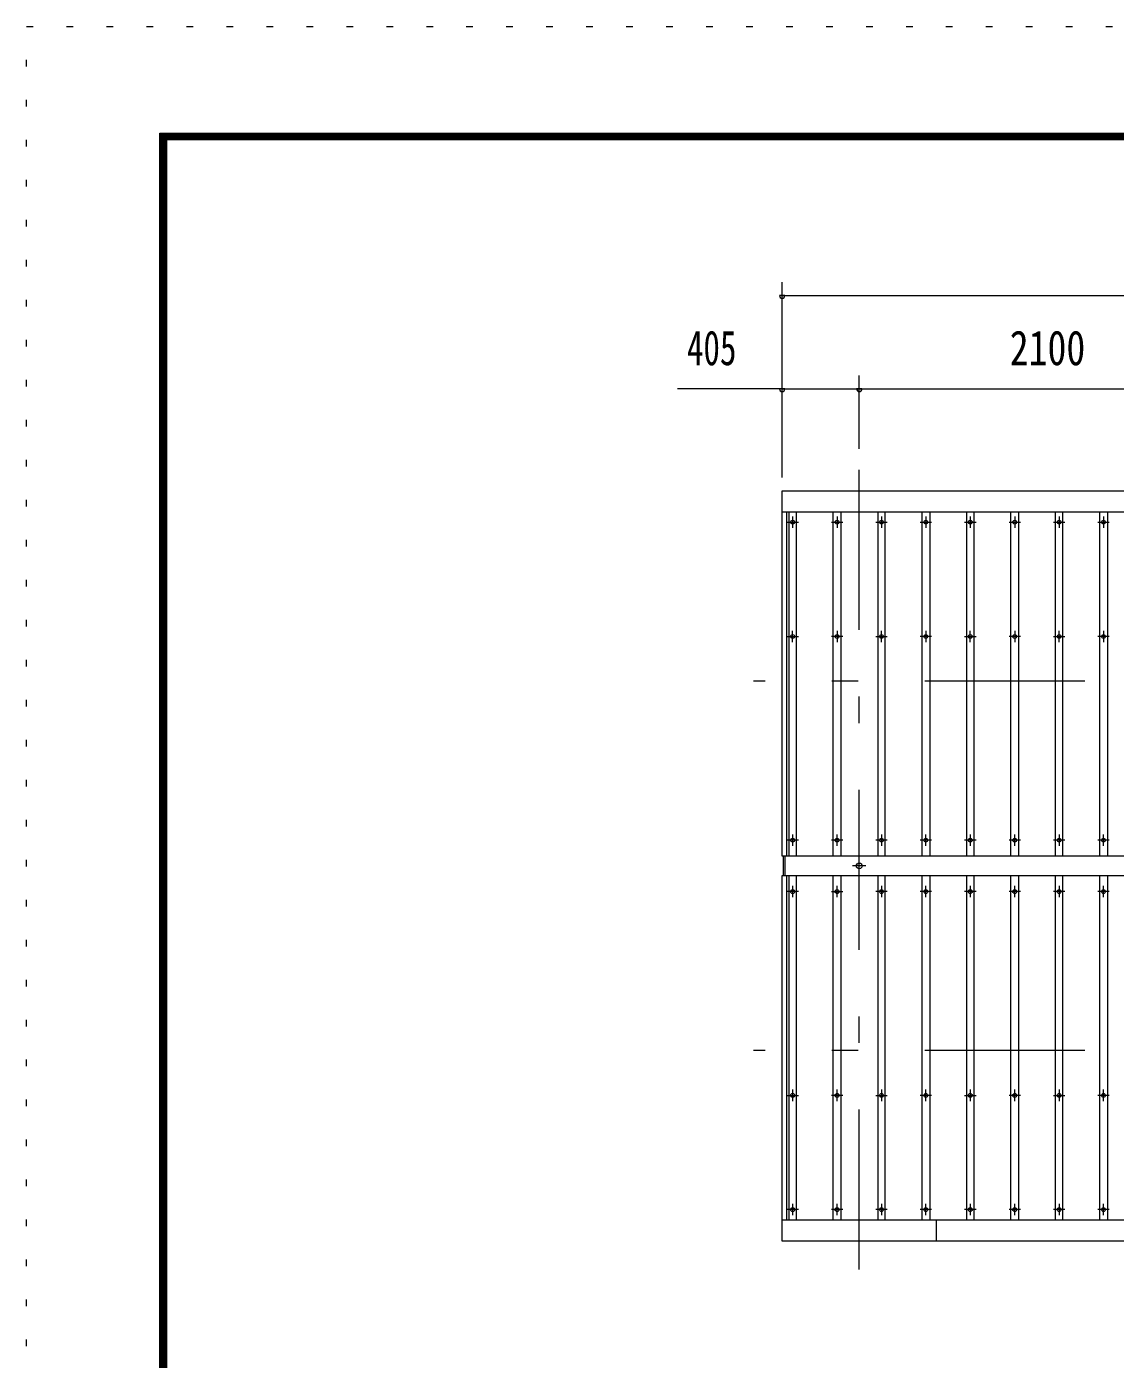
# Model space of a CAD drawing. Units: millimetres, scale not verified. Extents: x -30415 to 30412, y -14700 to 14700.
# Drawn here: x -11168 to -5448, y 7701 to 14700 of the extents above; entities that cross this region are included whole.
import ezdxf
from ezdxf.enums import TextEntityAlignment as Align

# ---------------------------------------------------------------- set-up
doc = ezdxf.new("R2010")
doc.units = ezdxf.units.MM
doc.header["$LTSCALE"] = 70
doc.linetypes.add('USER3', pattern=[24, 12, -5, 2, -5])
doc.linetypes.add('USER4', pattern=[3, 0.5, -2.5])
for name, color, linetype, lineweight in [('0-2_1-0BOLD', 7, 'Continuous', 18), ('0-3_1-2CENTER', 3, 'USER3', 18), ('0-4_1-4THIN', 4, 'Continuous', 18), ('0-5_1-5DIM', 3, 'Continuous', 18), ('0-C_F-F', 5, 'Continuous', 18), ('0-D_F-E_J_ADD', 5, 'USER4', 18)]:
    doc.layers.add(name, color=color, linetype=linetype, lineweight=lineweight)
doc.styles.add('ＭＳ ゴシック', font='')
doc.styles.get('ＭＳ ゴシック').set_extended_font_data('MS Gothic')

msp = doc.modelspace()

# ---------------------------------------------------------------- linework, layer by layer
at = {"layer": '0-2_1-0BOLD'}
for p, q in [((-7198.05, 12152.54), (961.95, 12152.54)), ((-7173.05, 10343.06), (-7173.05, 12152.54)), ((-7193.05, 10343.06), (-7193.05, 10242.03)), ((-7183.05, 10242.03), (-7183.05, 10343.06)), ((-7173.05, 8432.54), (-7173.05, 10242.03)), ((961.95, 8432.54), (-7198.05, 8432.54)), ((-6388.05, 8322.54), (-6388.05, 8432.54))]:
    msp.add_line(p, q, dxfattribs=at)
for points in [[(-7198.05, 10343.06), (-7198.05, 12262.54), (961.95, 12262.54), (961.95, 10343.06)], [(961.95, 8322.54), (-7198.05, 8322.54), (-7198.05, 10242.03), (961.95, 10242.03)]]:
    msp.add_lwpolyline(points, close=True, dxfattribs=at)
for centre, radius in [((-7143.05, 12097.54), 10), ((-6909.71, 12097.54), 10), ((-6676.38, 12097.54), 10), ((-6443.05, 12097.54), 10), ((-6209.71, 12097.54), 10), ((-5976.38, 12097.54), 10), ((-5743.05, 12097.54), 10), ((-5509.71, 12097.54), 10), ((-7143.05, 11497.54), 10), ((-6909.71, 11497.54), 10), ((-6676.38, 11497.54), 10), ((-6443.05, 11497.54), 10), ((-6209.71, 11497.54), 10), ((-5976.38, 11497.54), 10), ((-5743.05, 11497.54), 10), ((-5509.71, 11497.54), 10), ((-7143.05, 10427.54), 10), ((-6909.71, 10427.54), 10), ((-6676.38, 10427.54), 10), ((-6443.05, 10427.54), 10), ((-6209.71, 10427.54), 10), ((-5976.38, 10427.54), 10), ((-5743.05, 10427.54), 10), ((-5509.71, 10427.54), 10), ((-6793.05, 10292.54), 15), ((-7143.05, 10157.54), 10), ((-6909.71, 10157.54), 10), ((-6676.38, 10157.54), 10), ((-6443.05, 10157.54), 10), ((-6209.71, 10157.54), 10), ((-5976.38, 10157.54), 10), ((-5743.05, 10157.54), 10), ((-5509.71, 10157.54), 10), ((-7143.05, 9087.55), 10), ((-6909.71, 9087.55), 10), ((-6676.38, 9087.55), 10), ((-6443.05, 9087.55), 10), ((-6209.71, 9087.55), 10), ((-5976.38, 9087.55), 10), ((-5743.05, 9087.55), 10), ((-5509.71, 9087.55), 10), ((-7143.05, 8487.55), 10), ((-6909.71, 8487.55), 10), ((-6676.38, 8487.55), 10), ((-6443.05, 8487.55), 10), ((-6209.71, 8487.55), 10), ((-5976.38, 8487.55), 10), ((-5743.05, 8487.55), 10), ((-5509.71, 8487.55), 10)]:
    msp.add_circle(centre, radius, dxfattribs=at)
at = {"layer": '0-3_1-2CENTER'}
for p, q in [((-6793.05, 8172.54), (-6793.05, 12412.55)), ((-7143.05, 12127.54), (-7143.05, 12067.54)), ((-6909.71, 12127.54), (-6909.71, 12067.54)), ((-6676.38, 12127.54), (-6676.38, 12067.54)), ((-6443.05, 12127.54), (-6443.05, 12067.54)), ((-6209.71, 12127.54), (-6209.71, 12067.54)), ((-5976.38, 12127.54), (-5976.38, 12067.54)), ((-5743.05, 12127.54), (-5743.05, 12067.54)), ((-5509.71, 12127.54), (-5509.71, 12067.54)), ((-7173.05, 12097.54), (-7113.05, 12097.54)), ((-6939.72, 12097.54), (-6879.72, 12097.54)), ((-6706.38, 12097.54), (-6646.38, 12097.54)), ((-6473.05, 12097.54), (-6413.05, 12097.54)), ((-6239.72, 12097.54), (-6179.72, 12097.54)), ((-6006.38, 12097.54), (-5946.38, 12097.54)), ((-5773.05, 12097.54), (-5713.05, 12097.54)), ((-5539.72, 12097.54), (-5479.72, 12097.54)), ((-7173.05, 11497.54), (-7113.05, 11497.54)), ((-7143.05, 11467.54), (-7143.05, 11527.54)), ((-6879.72, 11497.54), (-6939.72, 11497.54)), ((-6909.71, 11527.54), (-6909.71, 11467.54)), ((-6706.38, 11497.54), (-6646.38, 11497.54)), ((-6676.38, 11467.54), (-6676.38, 11527.54)), ((-6413.05, 11497.54), (-6473.05, 11497.54)), ((-6443.05, 11527.54), (-6443.05, 11467.54)), ((-6239.72, 11497.54), (-6179.72, 11497.54)), ((-6209.71, 11467.54), (-6209.71, 11527.54)), ((-5946.38, 11497.54), (-6006.38, 11497.54)), ((-5976.38, 11527.54), (-5976.38, 11467.54)), ((-5773.05, 11497.54), (-5713.05, 11497.54)), ((-5743.05, 11467.54), (-5743.05, 11527.54)), ((-5479.72, 11497.54), (-5539.72, 11497.54)), ((-5509.71, 11527.54), (-5509.71, 11467.54)), ((1111.95, 11262.54), (-7348.05, 11262.54)), ((-7143.05, 10457.54), (-7143.05, 10397.54)), ((-6909.71, 10397.54), (-6909.71, 10457.54)), ((-6676.38, 10457.54), (-6676.38, 10397.54)), ((-6443.05, 10397.54), (-6443.05, 10457.54)), ((-6209.71, 10457.54), (-6209.71, 10397.54)), ((-5976.38, 10397.54), (-5976.38, 10457.54)), ((-5743.05, 10457.54), (-5743.05, 10397.54)), ((-5509.71, 10397.54), (-5509.71, 10457.54)), ((-7113.05, 10427.54), (-7173.05, 10427.54)), ((-6879.72, 10427.54), (-6939.72, 10427.54)), ((-6646.38, 10427.54), (-6706.38, 10427.54)), ((-6413.05, 10427.54), (-6473.05, 10427.54)), ((-6179.72, 10427.54), (-6239.72, 10427.54)), ((-5946.38, 10427.54), (-6006.38, 10427.54)), ((-5713.05, 10427.54), (-5773.05, 10427.54)), ((-5479.72, 10427.54), (-5539.72, 10427.54)), ((-6758.05, 10292.54), (-6828.05, 10292.54)), ((-7113.05, 10157.54), (-7173.05, 10157.54)), ((-7143.05, 10187.55), (-7143.05, 10127.55)), ((-6939.72, 10157.54), (-6879.72, 10157.54)), ((-6909.71, 10127.55), (-6909.71, 10187.55)), ((-6646.38, 10157.54), (-6706.38, 10157.54)), ((-6676.38, 10187.55), (-6676.38, 10127.55)), ((-6413.05, 10157.54), (-6473.05, 10157.54)), ((-6443.05, 10127.55), (-6443.05, 10187.55)), ((-6179.72, 10157.54), (-6239.72, 10157.54)), ((-6209.71, 10187.55), (-6209.71, 10127.55)), ((-5946.38, 10157.54), (-6006.38, 10157.54)), ((-5976.38, 10127.55), (-5976.38, 10187.55)), ((-5713.05, 10157.54), (-5773.05, 10157.54)), ((-5743.05, 10187.55), (-5743.05, 10127.55)), ((-5479.72, 10157.54), (-5539.72, 10157.54)), ((-5509.71, 10127.55), (-5509.71, 10187.55)), ((1111.95, 9322.54), (-7348.05, 9322.54)), ((-7143.05, 9117.55), (-7143.05, 9057.54)), ((-6909.71, 9057.54), (-6909.71, 9117.55)), ((-6676.38, 9117.55), (-6676.38, 9057.54)), ((-6443.05, 9057.54), (-6443.05, 9117.55)), ((-6209.71, 9117.55), (-6209.71, 9057.54)), ((-5976.38, 9057.54), (-5976.38, 9117.55)), ((-5743.05, 9117.55), (-5743.05, 9057.54)), ((-5509.71, 9057.54), (-5509.71, 9117.55)), ((-7173.05, 9087.55), (-7113.05, 9087.55)), ((-6879.72, 9087.55), (-6939.72, 9087.55)), ((-6706.38, 9087.55), (-6646.38, 9087.55)), ((-6413.05, 9087.55), (-6473.05, 9087.55)), ((-6239.72, 9087.55), (-6179.72, 9087.55)), ((-5946.38, 9087.55), (-6006.38, 9087.55)), ((-5773.05, 9087.55), (-5713.05, 9087.55)), ((-5479.72, 9087.55), (-5539.72, 9087.55)), ((-7113.05, 8487.55), (-7173.05, 8487.55)), ((-7143.05, 8517.55), (-7143.05, 8457.55)), ((-6879.72, 8487.55), (-6939.72, 8487.55)), ((-6909.71, 8457.55), (-6909.71, 8517.55)), ((-6646.38, 8487.55), (-6706.38, 8487.55)), ((-6676.38, 8517.55), (-6676.38, 8457.55)), ((-6413.05, 8487.55), (-6473.05, 8487.55)), ((-6443.05, 8457.55), (-6443.05, 8517.55)), ((-6179.72, 8487.55), (-6239.72, 8487.55)), ((-6209.71, 8517.55), (-6209.71, 8457.55)), ((-5946.38, 8487.55), (-6006.38, 8487.55)), ((-5976.38, 8457.55), (-5976.38, 8517.55)), ((-5713.05, 8487.55), (-5773.05, 8487.55)), ((-5743.05, 8517.55), (-5743.05, 8457.55)), ((-5479.72, 8487.55), (-5539.72, 8487.55)), ((-5509.71, 8457.55), (-5509.71, 8517.55))]:
    msp.add_line(p, q, dxfattribs=at)
at = {"layer": '0-4_1-4THIN'}
for p, q in [((-7163.05, 12152.54), (-7163.05, 10343.05)), ((-7123.05, 10343.05), (-7123.05, 12152.54)), ((-6929.72, 10343.05), (-6929.72, 12152.54)), ((-6889.72, 12152.54), (-6889.72, 10343.05)), ((-6696.38, 12152.54), (-6696.38, 10343.05)), ((-6656.39, 10343.05), (-6656.39, 12152.54)), ((-6463.05, 10343.05), (-6463.05, 12152.54)), ((-6423.05, 12152.54), (-6423.05, 10343.05)), ((-6229.72, 12152.54), (-6229.72, 10343.05)), ((-6189.72, 10343.05), (-6189.72, 12152.54)), ((-5996.38, 10343.05), (-5996.38, 12152.54)), ((-5956.39, 12152.54), (-5956.39, 10343.05)), ((-5763.05, 12152.54), (-5763.05, 10343.05)), ((-5723.05, 10343.05), (-5723.05, 12152.54)), ((-5529.72, 10343.05), (-5529.72, 12152.54)), ((-5489.72, 12152.54), (-5489.72, 10343.05)), ((-7163.05, 10242.04), (-7163.05, 8432.55)), ((-7123.05, 8432.55), (-7123.05, 10242.04)), ((-6929.72, 8432.55), (-6929.72, 10242.04)), ((-6889.72, 10242.04), (-6889.72, 8432.55)), ((-6696.38, 10242.04), (-6696.38, 8432.55)), ((-6656.39, 8432.55), (-6656.39, 10242.04)), ((-6463.05, 8432.55), (-6463.05, 10242.04)), ((-6423.05, 10242.04), (-6423.05, 8432.55)), ((-6229.72, 10242.04), (-6229.72, 8432.55)), ((-6189.72, 8432.55), (-6189.72, 10242.04)), ((-5996.38, 8432.55), (-5996.38, 10242.04)), ((-5956.39, 10242.04), (-5956.39, 8432.55)), ((-5763.05, 10242.04), (-5763.05, 8432.55)), ((-5723.05, 8432.55), (-5723.05, 10242.04)), ((-5529.72, 8432.55), (-5529.72, 10242.04)), ((-5489.72, 10242.04), (-5489.72, 8432.55))]:
    msp.add_line(p, q, dxfattribs=at)
at = {"layer": '0-5_1-5DIM'}
for p, q in [((-7198.05, 12332.54), (-7198.05, 13357.54)), ((-7184.05, 13287.54), (-7212.05, 13287.54)), ((-7198.05, 13287.54), (961.95, 13287.54)), ((-6793.05, 12482.55), (-6793.05, 12867.54)), ((-7198.05, 12797.54), (-7747.55, 12797.54)), ((-7184.05, 12797.54), (-7212.05, 12797.54)), ((-7198.05, 12797.54), (-6793.05, 12797.54)), ((-6779.05, 12797.54), (-6807.05, 12797.54)), ((-6793.05, 12797.54), (-4693.05, 12797.54))]:
    msp.add_line(p, q, dxfattribs=at)
for centre in [(-7198.05, 13287.54), (-7198.05, 12797.54), (-6793.05, 12797.54)]:
    msp.add_arc(centre, 14, 180, 0, dxfattribs=at)
at = {"layer": '0-C_F-F'}
for points in [[(29712.5, -14000), (-10467.5, -14000), (-10467.5, 14140), (29712.5, 14140)], [(29709, -13996.5), (-10464, -13996.5), (-10464, 14136.5), (29709, 14136.5)], [(29705.5, -13993), (29705.5, 14133), (-10460.5, 14133), (-10460.5, -13993)], [(29702, -13989.5), (29702, 14129.5), (-10457, 14129.5), (-10457, -13989.5)], [(29698.5, -13986), (29698.5, 14126), (-10453.5, 14126), (-10453.5, -13986)], [(29695, -13982.5), (-10450, -13982.5), (-10450, 14122.5), (29695, 14122.5)], [(29691.5, -13979), (29691.5, 14119), (-10446.5, 14119), (-10446.5, -13979)], [(29688, -13975.5), (29688, 14115.5), (-10443, 14115.5), (-10443, -13975.5)], [(29684.5, -13972), (29684.5, 14112), (-10439.5, 14112), (-10439.5, -13972)], [(29681, -13968.5), (29681, 14108.5), (-10436, 14108.5), (-10436, -13968.5)], [(29677.5, -13965), (29677.5, 14105), (-10432.5, 14105), (-10432.5, -13965)]]:
    msp.add_lwpolyline(points, close=True, dxfattribs=at)
at = {"layer": '0-D_F-E_J_ADD'}
msp.add_lwpolyline([(30412.5, -14700), (-11167.5, -14700), (-11167.5, 14700), (30412.5, 14700)], close=True, dxfattribs=at)

# ---------------------------------------------------------------- texts
at = {"layer": '0-5_1-5DIM', "color": 7, "style": 'ＭＳ ゴシック'}
for s, width, p in [('405', 0.7, (-7698.73, 12867.54)), ('2100', 0.8, (-6002.59, 12867.54))]:
    msp.add_text(s, height=182.3, dxfattribs=dict(at, width=width)).set_placement(p, align=Align.BOTTOM_LEFT)

doc.saveas('drawing.dxf')
